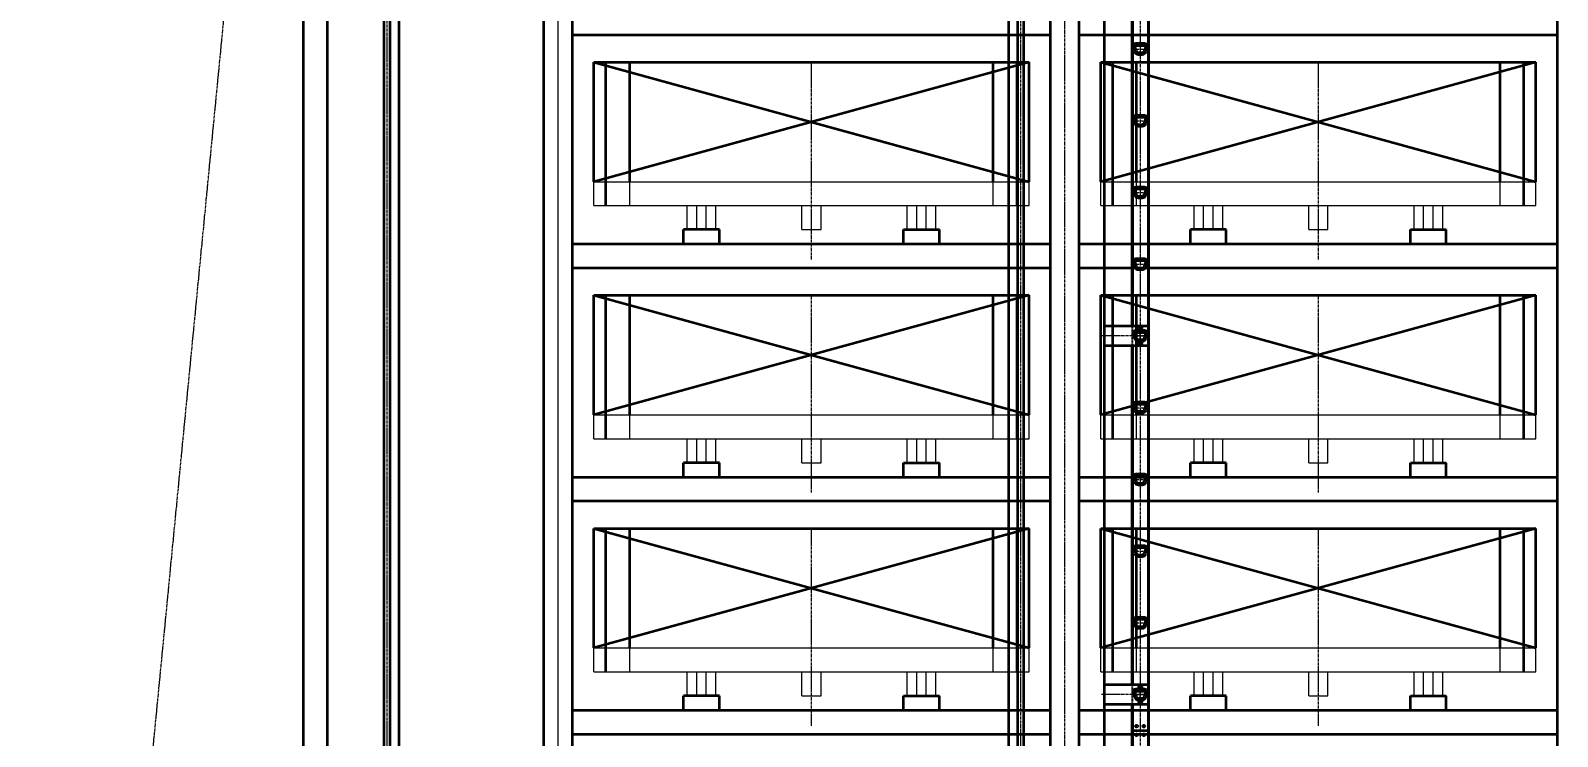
# Model space of a CAD drawing. Header units: millimetres. Extents: x -67280 to 67280, y -47520 to 47520.
# Drawn here: x -45544 to -39158, y 13115 to 16067 of the extents above; entities that cross this region are included whole.
import ezdxf

# ---------------------------------------------------------------- set-up
doc = ezdxf.new("R2010")
doc.units = ezdxf.units.MM
doc.linetypes.add('点画线', pattern=[18, 12, -2, 2, -2])
doc.linetypes.add('虚线', pattern=[2, 1, -1])
doc.layers.get('0').update_dxf_attribs({"lineweight": 35})
for name, color, linetype, lineweight in [('ACADCAXA细实线层', 3, 'Continuous', 18), ('EB0', 7, 'Continuous', 35), ('EB0_1', 7, 'Continuous', 35), ('中心线层', 1, '点画线', 18), ('尺寸线层', 4, 'Continuous', 18), ('粗实线层', 7, 'Continuous', 35), ('细实线层', 3, 'Continuous', 18), ('虚线层', 100, '虚线', 18)]:
    doc.layers.add(name, color=color, linetype=linetype, lineweight=lineweight)
doc.styles.add('标准', font='', dxfattribs={"width": 0.667})
doc.styles.get('标准').set_extended_font_data('宋体')
doc.dimstyles.new('标准', dxfattribs={"dimscale": 160, "dimtxt": 2, "dimasz": 1, "dimexe": 1, "dimexo": 0, "dimgap": 1, "dimtad": 1, "dimdec": 1, "dimdsep": 46, "dimtxsty": '标准', "dimblk": '_CAXARROW', "dimcen": 0, "dimdle": 2, "dimaunit": 1, "dimadec": 0, "dimazin": 2, "dimtfac": 0.707107, "dimtdec": 3, "dimtmove": 0, "dimatfit": 3, "dimfxl": 0, "dimfrac": 2, "dimtolj": 1, "dimarcsym": 0})

# ---------------------------------------------------------------- blocks, each defined once
blk = doc.blocks.new('*X1432')
at = {"layer": '尺寸线层', "linetype": 'Continuous', "lineweight": 18}
for points in [[(-46488, 18849.8), (-46508, 18689.8), (-46468, 18689.8)], [(-46488, 7599.8), (-46508, 7759.8), (-46468, 7759.8)]]:
    blk.add_hatch(color=0, dxfattribs=at).paths.add_polyline_path(points, flags=0)
at = {"layer": '尺寸线层', "color": 0}
for p, q in [((-45538, 18849.8), (-46648, 18849.8)), ((-44678.3, 7599.8), (-46648, 7599.8))]:
    blk.add_line(p, q, dxfattribs=at)
at = {"layer": '尺寸线层', "color": 0, "linetype": 'Continuous', "lineweight": 18}
blk.add_line((-46488, 7599.8), (-46488, 18849.8), dxfattribs=at)
at = {"layer": '尺寸线层', "color": 0, "insert": (-46808, 12929.7), "char_height": 320, "width": 1539.614, "attachment_point": 5, "rotation": 90, "line_spacing_factor": 1.15057, "style": '标准'}
blk.add_mtext('\\T1.1;11250', dxfattribs=at)
blk = doc.blocks.new('_CAXARROW')
blk.add_hatch(color=0).paths.add_polyline_path([(0, 0), (-1, 0.125), (-1, -0.125)], flags=0)
blk = doc.blocks.new('*X1613')
at = {"layer": 'EB0'}
blk.add_line((-250, 10463.2), (-250, -44.7), dxfattribs=at)
at = {"layer": 'EB0_1'}
for p, q in [((-350, 30), (-350, 10349)), ((-12.5, -31), (-12.5, 10349)), ((12.5, -31), (12.5, 10349)), ((50, 30), (50, 10349))]:
    blk.add_line(p, q, dxfattribs=at)
at = {"layer": '中心线层'}
blk.add_line((0, -98), (0, 10401.4), dxfattribs=at)
blk = doc.blocks.new('*X1629')
at = {"layer": 'EB0'}
for p, q in [((115, 4650), (185, 4650)), ((115, 4650), (115, 4541)), ((117, 4650), (117, 4541)), ((183, 4650), (183, 4541)), ((185, 4650), (185, -150))]:
    blk.add_line(p, q, dxfattribs=at)
for centre in [(135, 4632), (165, 4632)]:
    blk.add_circle(centre, 4.5, dxfattribs=at)
at = {"layer": '中心线层', "linetype": '点画线', "lineweight": 18}
for p, q in [((127.5, 4632), (142.5, 4632)), ((135, 4639.5), (135, 4624.5)), ((150, 4653), (150, -153)), ((172.5, 4632), (157.5, 4632)), ((165, 4639.5), (165, 4624.5))]:
    blk.add_line(p, q, dxfattribs=at)
blk = doc.blocks.new('*X1659')
at = {"layer": 'EB0'}
for p, q in [((-29.9, 6), (-24.4, -10.5)), ((-22.8, 8.4), (-17.3, -8.2)), ((18.1, 22.5), (-18.1, 22.5)), ((-18.1, 15), (18.1, 15)), ((17.3, -8.2), (22.8, 8.4)), ((24.4, -10.5), (29.9, 6)), ((-7.8, -15), (7.8, -15)), ((-7.8, -22.5), (7.8, -22.5))]:
    blk.add_line(p, q, dxfattribs=at)
for centre, radius, start, end in [((-18.1, 10), 12.5, 90.00004, 198.43495), ((-18.1, 10), 5, 90, 198.43495), ((18.1, 10), 12.5, 341.56508, 90.00003), ((18.1, 10), 5, 341.56505, 90), ((-7.8, -5), 17.5, 198.43495, 269.99996), ((-7.8, -5), 10, 198.43495, 270), ((7.8, -5), 10, 270, 341.56505), ((7.8, -5), 17.5, 270, 341.56511)]:
    blk.add_arc(centre, radius, start, end, dxfattribs=at)
at = {"layer": '中心线层', "linetype": '点画线', "lineweight": 18}
blk.add_line((-35.6, 0), (36.9, 0), dxfattribs=at)
blk = doc.blocks.new('*X1660')
at = {"layer": 'EB0'}
for p, q in [((-29.9, 6), (-24.4, -10.5)), ((-22.8, 8.4), (-17.3, -8.2)), ((18.1, 22.5), (-18.1, 22.5)), ((-18.1, 15), (18.1, 15)), ((17.3, -8.2), (22.8, 8.4)), ((24.4, -10.5), (29.9, 6)), ((-7.8, -15), (7.8, -15)), ((-7.8, -22.5), (7.8, -22.5))]:
    blk.add_line(p, q, dxfattribs=at)
for centre, radius, start, end in [((-18.1, 10), 12.5, 90.00004, 198.43495), ((-18.1, 10), 5, 90, 198.43495), ((18.1, 10), 12.5, 341.56508, 90.00003), ((18.1, 10), 5, 341.56505, 90), ((-7.8, -5), 17.5, 198.43495, 269.99996), ((-7.8, -5), 10, 198.43495, 270), ((7.8, -5), 10, 270, 341.56505), ((7.8, -5), 17.5, 270, 341.56511)]:
    blk.add_arc(centre, radius, start, end, dxfattribs=at)
at = {"layer": '中心线层', "linetype": '点画线', "lineweight": 18}
blk.add_line((-35.6, 0), (36.9, 0), dxfattribs=at)
blk = doc.blocks.new('*X1661')
at = {"layer": 'EB0'}
for p, q in [((-29.9, 6), (-24.4, -10.5)), ((-22.8, 8.4), (-17.3, -8.2)), ((18.1, 22.5), (-18.1, 22.5)), ((-18.1, 15), (18.1, 15)), ((17.3, -8.2), (22.8, 8.4)), ((24.4, -10.5), (29.9, 6)), ((-7.8, -15), (7.8, -15)), ((-7.8, -22.5), (7.8, -22.5))]:
    blk.add_line(p, q, dxfattribs=at)
for centre, radius, start, end in [((-18.1, 10), 12.5, 90.00004, 198.43495), ((-18.1, 10), 5, 90, 198.43495), ((18.1, 10), 12.5, 341.56508, 90.00003), ((18.1, 10), 5, 341.56505, 90), ((-7.8, -5), 17.5, 198.43495, 269.99996), ((-7.8, -5), 10, 198.43495, 270), ((7.8, -5), 10, 270, 341.56505), ((7.8, -5), 17.5, 270, 341.56511)]:
    blk.add_arc(centre, radius, start, end, dxfattribs=at)
at = {"layer": '中心线层', "linetype": '点画线', "lineweight": 18}
blk.add_line((-35.6, 0), (36.9, 0), dxfattribs=at)
blk = doc.blocks.new('*X1662')
at = {"layer": 'EB0'}
for p, q in [((-29.9, 6), (-24.4, -10.5)), ((-22.8, 8.4), (-17.3, -8.2)), ((18.1, 22.5), (-18.1, 22.5)), ((-18.1, 15), (18.1, 15)), ((17.3, -8.2), (22.8, 8.4)), ((24.4, -10.5), (29.9, 6)), ((-7.8, -15), (7.8, -15)), ((-7.8, -22.5), (7.8, -22.5))]:
    blk.add_line(p, q, dxfattribs=at)
for centre, radius, start, end in [((-18.1, 10), 12.5, 90.00004, 198.43495), ((-18.1, 10), 5, 90, 198.43495), ((18.1, 10), 12.5, 341.56508, 90.00003), ((18.1, 10), 5, 341.56505, 90), ((-7.8, -5), 17.5, 198.43495, 269.99996), ((-7.8, -5), 10, 198.43495, 270), ((7.8, -5), 10, 270, 341.56505), ((7.8, -5), 17.5, 270, 341.56511)]:
    blk.add_arc(centre, radius, start, end, dxfattribs=at)
at = {"layer": '中心线层', "linetype": '点画线', "lineweight": 18}
blk.add_line((-35.6, 0), (36.9, 0), dxfattribs=at)
blk = doc.blocks.new('*X1663')
at = {"layer": 'EB0'}
for p, q in [((-29.9, 6), (-24.4, -10.5)), ((-22.8, 8.4), (-17.3, -8.2)), ((18.1, 22.5), (-18.1, 22.5)), ((-18.1, 15), (18.1, 15)), ((17.3, -8.2), (22.8, 8.4)), ((24.4, -10.5), (29.9, 6)), ((-7.8, -15), (7.8, -15)), ((-7.8, -22.5), (7.8, -22.5))]:
    blk.add_line(p, q, dxfattribs=at)
for centre, radius, start, end in [((-18.1, 10), 12.5, 90.00004, 198.43495), ((-18.1, 10), 5, 90, 198.43495), ((18.1, 10), 12.5, 341.56508, 90.00003), ((18.1, 10), 5, 341.56505, 90), ((-7.8, -5), 17.5, 198.43495, 269.99996), ((-7.8, -5), 10, 198.43495, 270), ((7.8, -5), 10, 270, 341.56505), ((7.8, -5), 17.5, 270, 341.56511)]:
    blk.add_arc(centre, radius, start, end, dxfattribs=at)
at = {"layer": '中心线层', "linetype": '点画线', "lineweight": 18}
blk.add_line((-35.6, 0), (36.9, 0), dxfattribs=at)
blk = doc.blocks.new('*X1664')
at = {"layer": 'EB0'}
for p, q in [((-29.9, 6), (-24.4, -10.5)), ((-22.8, 8.4), (-17.3, -8.2)), ((18.1, 22.5), (-18.1, 22.5)), ((-18.1, 15), (18.1, 15)), ((17.3, -8.2), (22.8, 8.4)), ((24.4, -10.5), (29.9, 6)), ((-7.8, -15), (7.8, -15)), ((-7.8, -22.5), (7.8, -22.5))]:
    blk.add_line(p, q, dxfattribs=at)
for centre, radius, start, end in [((-18.1, 10), 12.5, 90.00004, 198.43495), ((-18.1, 10), 5, 90, 198.43495), ((18.1, 10), 12.5, 341.56508, 90.00003), ((18.1, 10), 5, 341.56505, 90), ((-7.8, -5), 17.5, 198.43495, 269.99996), ((-7.8, -5), 10, 198.43495, 270), ((7.8, -5), 10, 270, 341.56505), ((7.8, -5), 17.5, 270, 341.56511)]:
    blk.add_arc(centre, radius, start, end, dxfattribs=at)
at = {"layer": '中心线层', "linetype": '点画线', "lineweight": 18}
blk.add_line((-35.6, 0), (36.9, 0), dxfattribs=at)
blk = doc.blocks.new('*X1665')
at = {"layer": 'EB0'}
for p, q in [((-29.9, 6), (-24.4, -10.5)), ((-22.8, 8.4), (-17.3, -8.2)), ((18.1, 22.5), (-18.1, 22.5)), ((-18.1, 15), (18.1, 15)), ((17.3, -8.2), (22.8, 8.4)), ((24.4, -10.5), (29.9, 6)), ((-7.8, -15), (7.8, -15)), ((-7.8, -22.5), (7.8, -22.5))]:
    blk.add_line(p, q, dxfattribs=at)
for centre, radius, start, end in [((-18.1, 10), 12.5, 90.00004, 198.43495), ((-18.1, 10), 5, 90, 198.43495), ((18.1, 10), 12.5, 341.56508, 90.00003), ((18.1, 10), 5, 341.56505, 90), ((-7.8, -5), 17.5, 198.43495, 269.99996), ((-7.8, -5), 10, 198.43495, 270), ((7.8, -5), 10, 270, 341.56505), ((7.8, -5), 17.5, 270, 341.56511)]:
    blk.add_arc(centre, radius, start, end, dxfattribs=at)
at = {"layer": '中心线层', "linetype": '点画线', "lineweight": 18}
blk.add_line((-35.6, 0), (36.9, 0), dxfattribs=at)
blk = doc.blocks.new('*X1666')
at = {"layer": 'EB0'}
for p, q in [((-29.9, 6), (-24.4, -10.5)), ((-22.8, 8.4), (-17.3, -8.2)), ((18.1, 22.5), (-18.1, 22.5)), ((-18.1, 15), (18.1, 15)), ((17.3, -8.2), (22.8, 8.4)), ((24.4, -10.5), (29.9, 6)), ((-7.8, -15), (7.8, -15)), ((-7.8, -22.5), (7.8, -22.5))]:
    blk.add_line(p, q, dxfattribs=at)
for centre, radius, start, end in [((-18.1, 10), 12.5, 90.00004, 198.43495), ((-18.1, 10), 5, 90, 198.43495), ((18.1, 10), 12.5, 341.56508, 90.00003), ((18.1, 10), 5, 341.56505, 90), ((-7.8, -5), 17.5, 198.43495, 269.99996), ((-7.8, -5), 10, 198.43495, 270), ((7.8, -5), 10, 270, 341.56505), ((7.8, -5), 17.5, 270, 341.56511)]:
    blk.add_arc(centre, radius, start, end, dxfattribs=at)
at = {"layer": '中心线层', "linetype": '点画线', "lineweight": 18}
blk.add_line((-35.6, 0), (36.9, 0), dxfattribs=at)
blk = doc.blocks.new('*X1667')
at = {"layer": 'EB0'}
for p, q in [((-29.9, 6), (-24.4, -10.5)), ((-22.8, 8.4), (-17.3, -8.2)), ((18.1, 22.5), (-18.1, 22.5)), ((-18.1, 15), (18.1, 15)), ((17.3, -8.2), (22.8, 8.4)), ((24.4, -10.5), (29.9, 6)), ((-7.8, -15), (7.8, -15)), ((-7.8, -22.5), (7.8, -22.5))]:
    blk.add_line(p, q, dxfattribs=at)
for centre, radius, start, end in [((-18.1, 10), 12.5, 90.00004, 198.43495), ((-18.1, 10), 5, 90, 198.43495), ((18.1, 10), 12.5, 341.56508, 90.00003), ((18.1, 10), 5, 341.56505, 90), ((-7.8, -5), 17.5, 198.43495, 269.99996), ((-7.8, -5), 10, 198.43495, 270), ((7.8, -5), 10, 270, 341.56505), ((7.8, -5), 17.5, 270, 341.56511)]:
    blk.add_arc(centre, radius, start, end, dxfattribs=at)
at = {"layer": '中心线层', "linetype": '点画线', "lineweight": 18}
blk.add_line((-35.6, 0), (36.9, 0), dxfattribs=at)
blk = doc.blocks.new('*X1668')
at = {"layer": 'EB0'}
for p, q in [((-29.9, 6), (-24.4, -10.5)), ((-22.8, 8.4), (-17.3, -8.2)), ((18.1, 22.5), (-18.1, 22.5)), ((-18.1, 15), (18.1, 15)), ((17.3, -8.2), (22.8, 8.4)), ((24.4, -10.5), (29.9, 6)), ((-7.8, -15), (7.8, -15)), ((-7.8, -22.5), (7.8, -22.5))]:
    blk.add_line(p, q, dxfattribs=at)
for centre, radius, start, end in [((-18.1, 10), 12.5, 90.00004, 198.43495), ((-18.1, 10), 5, 90, 198.43495), ((18.1, 10), 12.5, 341.56508, 90.00003), ((18.1, 10), 5, 341.56505, 90), ((-7.8, -5), 17.5, 198.43495, 269.99996), ((-7.8, -5), 10, 198.43495, 270), ((7.8, -5), 10, 270, 341.56505), ((7.8, -5), 17.5, 270, 341.56511)]:
    blk.add_arc(centre, radius, start, end, dxfattribs=at)
at = {"layer": '中心线层', "linetype": '点画线', "lineweight": 18}
blk.add_line((-35.6, 0), (36.9, 0), dxfattribs=at)
blk = doc.blocks.new('*X1675')
at = {"layer": 'EB0_1'}
for p, q in [((-150, -41), (-150, 41)), ((35, 41), (-150, 41)), ((-29.9, 6), (-24.4, -10.5)), ((18.1, 22.5), (-18.1, 22.5)), ((24.4, -10.5), (29.9, 6)), ((35, -41), (35, 41)), ((35, -41), (-150, -41)), ((-7.8, -22.5), (7.8, -22.5))]:
    blk.add_line(p, q, dxfattribs=at)
for centre in [(0, 32.5), (0, -32.5)]:
    blk.add_circle(centre, 4.5, dxfattribs=at)
for centre, radius, start, end in [((-18.1, 10), 12.5, 90.00004, 198.43495), ((18.1, 10), 12.5, 341.56508, 90.00003), ((-7.8, -5), 17.5, 198.43495, 269.99996), ((7.8, -5), 17.5, 270, 341.56511)]:
    blk.add_arc(centre, radius, start, end, dxfattribs=at)
at = {"layer": '中心线层', "linetype": '点画线', "lineweight": 18}
for p, q in [((22, 0), (-162.2, 0)), ((-35.6, 0), (36.9, 0)), ((-7.5, 32.5), (7.5, 32.5)), ((0, 25), (0, 40)), ((-7.5, -32.5), (7.5, -32.5)), ((0, -40), (0, -25))]:
    blk.add_line(p, q, dxfattribs=at)
at = {"layer": '中心线层'}
blk.add_line((0, -41), (0, 41), dxfattribs=at)
at = {"layer": '虚线层'}
blk.add_line((-147, -41), (-147, 41), dxfattribs=at)
blk = doc.blocks.new('*X1676')
at = {"layer": '中心线层', "linetype": '点画线', "lineweight": 18}
for p, q in [((-9.1, 0), (9.1, 0)), ((0, 9.1), (0, -9.1))]:
    blk.add_line(p, q, dxfattribs=at)
at = {"layer": '粗实线层'}
for p, q in [((-7.5, 0), (-3.8, 6.5)), ((-7.5, 0), (-3.8, -6.5)), ((3.8, 6.5), (-3.8, 6.5)), ((7.5, 0), (3.8, 6.5)), ((7.5, 0), (3.8, -6.5)), ((3.8, -6.5), (-3.8, -6.5))]:
    blk.add_line(p, q, dxfattribs=at)
for radius in [6.5, 3.4]:
    blk.add_circle((0, 0), radius, dxfattribs=at)
at = {"layer": '细实线层'}
blk.add_arc((0, 0), 4, 170, 100, dxfattribs=at)
blk = doc.blocks.new('*X1677')
at = {"layer": '中心线层', "linetype": '点画线', "lineweight": 18}
for p, q in [((-9.1, 0), (9.1, 0)), ((0, 9.1), (0, -9.1))]:
    blk.add_line(p, q, dxfattribs=at)
at = {"layer": '粗实线层'}
for p, q in [((-7.5, 0), (-3.8, 6.5)), ((-7.5, 0), (-3.8, -6.5)), ((3.8, 6.5), (-3.8, 6.5)), ((7.5, 0), (3.8, 6.5)), ((7.5, 0), (3.8, -6.5)), ((3.8, -6.5), (-3.8, -6.5))]:
    blk.add_line(p, q, dxfattribs=at)
for radius in [6.5, 3.4]:
    blk.add_circle((0, 0), radius, dxfattribs=at)
at = {"layer": '细实线层'}
blk.add_arc((0, 0), 4, 170, 100, dxfattribs=at)
blk = doc.blocks.new('*X1678')
at = {"layer": 'EB0_1'}
for p, q in [((-150, -41), (-150, 41)), ((35, 41), (-150, 41)), ((-29.9, 6), (-24.4, -10.5)), ((18.1, 22.5), (-18.1, 22.5)), ((24.4, -10.5), (29.9, 6)), ((35, -41), (35, 41)), ((35, -41), (-150, -41)), ((-7.8, -22.5), (7.8, -22.5))]:
    blk.add_line(p, q, dxfattribs=at)
for centre in [(0, 32.5), (0, -32.5)]:
    blk.add_circle(centre, 4.5, dxfattribs=at)
for centre, radius, start, end in [((-18.1, 10), 12.5, 90.00004, 198.43495), ((18.1, 10), 12.5, 341.56508, 90.00003), ((-7.8, -5), 17.5, 198.43495, 269.99996), ((7.8, -5), 17.5, 270, 341.56511)]:
    blk.add_arc(centre, radius, start, end, dxfattribs=at)
at = {"layer": '中心线层', "linetype": '点画线', "lineweight": 18}
for p, q in [((22, 0), (-162.2, 0)), ((-35.6, 0), (36.9, 0)), ((-7.5, 32.5), (7.5, 32.5)), ((0, 25), (0, 40)), ((-7.5, -32.5), (7.5, -32.5)), ((0, -40), (0, -25))]:
    blk.add_line(p, q, dxfattribs=at)
at = {"layer": '中心线层'}
blk.add_line((0, -41), (0, 41), dxfattribs=at)
at = {"layer": '虚线层'}
blk.add_line((-147, -41), (-147, 41), dxfattribs=at)
blk = doc.blocks.new('*X1679')
at = {"layer": '中心线层', "linetype": '点画线', "lineweight": 18}
for p, q in [((-9.1, 0), (9.1, 0)), ((0, 9.1), (0, -9.1))]:
    blk.add_line(p, q, dxfattribs=at)
at = {"layer": '粗实线层'}
for p, q in [((-7.5, 0), (-3.8, 6.5)), ((-7.5, 0), (-3.8, -6.5)), ((3.8, 6.5), (-3.8, 6.5)), ((7.5, 0), (3.8, 6.5)), ((7.5, 0), (3.8, -6.5)), ((3.8, -6.5), (-3.8, -6.5))]:
    blk.add_line(p, q, dxfattribs=at)
for radius in [6.5, 3.4]:
    blk.add_circle((0, 0), radius, dxfattribs=at)
at = {"layer": '细实线层'}
blk.add_arc((0, 0), 4, 170, 100, dxfattribs=at)
blk = doc.blocks.new('*X1680')
at = {"layer": '中心线层', "linetype": '点画线', "lineweight": 18}
for p, q in [((-9.1, 0), (9.1, 0)), ((0, 9.1), (0, -9.1))]:
    blk.add_line(p, q, dxfattribs=at)
at = {"layer": '粗实线层'}
for p, q in [((-7.5, 0), (-3.8, 6.5)), ((-7.5, 0), (-3.8, -6.5)), ((3.8, 6.5), (-3.8, 6.5)), ((7.5, 0), (3.8, 6.5)), ((7.5, 0), (3.8, -6.5)), ((3.8, -6.5), (-3.8, -6.5))]:
    blk.add_line(p, q, dxfattribs=at)
for radius in [6.5, 3.4]:
    blk.add_circle((0, 0), radius, dxfattribs=at)
at = {"layer": '细实线层'}
blk.add_arc((0, 0), 4, 170, 100, dxfattribs=at)
blk = doc.blocks.new('*X1658')
at = {"layer": 'EB0'}
for p in [(185, 4650), (115, -150)]:
    blk.add_line(p, (185, -150), dxfattribs=at)
for centre in [(150, 1532.5), (150, 1467.5), (150, 32.5), (150, -32.5), (135, -132), (165, -132)]:
    blk.add_circle(centre, 4.5, dxfattribs=at)
at = {"layer": '中心线层', "linetype": '点画线', "lineweight": 18}
for p, q in [((150, 4653), (150, -153)), ((150, 1525), (150, 1540)), ((142.5, 1532.5), (157.5, 1532.5)), ((150, 1460), (150, 1475)), ((142.5, 1467.5), (157.5, 1467.5)), ((142.5, 32.5), (157.5, 32.5)), ((150, 25), (150, 40)), ((142.5, -32.5), (157.5, -32.5)), ((150, -40), (150, -25)), ((135, -139.5), (135, -124.5)), ((165, -139.5), (165, -124.5)), ((142.5, -132), (127.5, -132)), ((157.5, -132), (172.5, -132))]:
    blk.add_line(p, q, dxfattribs=at)
at = {"layer": 'EB0'}
for name, p in [('*X1668', (150, 2700)), ('*X1667', (150, 2400)), ('*X1666', (150, 2100)), ('*X1665', (150, 1800)), ('*X1664', (150, 1500)), ('*X1663', (150, 1200)), ('*X1662', (150, 900)), ('*X1661', (150, 600)), ('*X1660', (150, 300)), ('*X1659', (150, 0))]:
    blk.add_blockref(name, p, dxfattribs=at)
at = {"layer": '粗实线层'}
for name, p in [('*X1678', (150, 1500)), ('*X1675', (150, 0))]:
    blk.add_blockref(name, p, dxfattribs=at)
for points in [[(157.5, 1532.5), (156.8, 1533.7), (156.8, 1533.7), (155.6, 1535.7), (155.6, 1535.7), (153.8, 1539), (153.8, 1539), (150, 1539), (150, 1539), (146.2, 1539), (146.2, 1539), (144.4, 1535.7), (144.4, 1535.7), (143.2, 1533.7), (143.2, 1533.7), (142.5, 1532.5), (142.5, 1532.5), (144.4, 1529.2), (144.4, 1529.2), (146.2, 1526), (146.2, 1526), (150, 1526), (150, 1526), (153.8, 1526), (153.8, 1526), (155.6, 1529.2), (155.6, 1529.2)], [(157.5, 1467.5), (156.8, 1468.7), (156.8, 1468.7), (155.6, 1470.7), (155.6, 1470.7), (153.8, 1474), (153.8, 1474), (150, 1474), (150, 1474), (146.2, 1474), (146.2, 1474), (144.4, 1470.7), (144.4, 1470.7), (143.2, 1468.7), (143.2, 1468.7), (142.5, 1467.5), (142.5, 1467.5), (144.4, 1464.2), (144.4, 1464.2), (146.2, 1461), (146.2, 1461), (150, 1461), (150, 1461), (153.8, 1461), (153.8, 1461), (155.6, 1464.2), (155.6, 1464.2)], [(157.5, 32.5), (156.8, 33.7), (156.8, 33.7), (155.6, 35.7), (155.6, 35.7), (153.8, 39), (153.8, 39), (150, 39), (150, 39), (146.2, 39), (146.2, 39), (144.4, 35.7), (144.4, 35.7), (143.2, 33.7), (143.2, 33.7), (142.5, 32.5), (142.5, 32.5), (144.4, 29.2), (144.4, 29.2), (146.2, 26), (146.2, 26), (150, 26), (150, 26), (153.8, 26), (153.8, 26), (155.6, 29.2), (155.6, 29.2)], [(157.5, -32.5), (156.8, -31.3), (156.8, -31.3), (155.6, -29.3), (155.6, -29.3), (153.8, -26), (153.8, -26), (150, -26), (150, -26), (146.2, -26), (146.2, -26), (144.4, -29.3), (144.4, -29.3), (143.2, -31.3), (143.2, -31.3), (142.5, -32.5), (142.5, -32.5), (144.4, -35.8), (144.4, -35.8), (146.2, -39), (146.2, -39), (150, -39), (150, -39), (153.8, -39), (153.8, -39), (155.6, -35.8), (155.6, -35.8)]]:
    blk.add_wipeout(points).dxf.layer = '粗实线层'
at = {"layer": 'EB0'}
for p, q in [((115, 2959), (115, 1541)), ((117, 2959), (117, 1541)), ((183, 2959), (183, 1541)), ((115, 1459), (115, 41)), ((117, 1459), (117, 41)), ((183, 1459), (183, 41)), ((115, -41), (115, -150)), ((117, -41), (117, -150)), ((183, -41), (183, -150))]:
    blk.add_line(p, q, dxfattribs=at)
at = {"layer": '虚线层', "linetype": '虚线', "lineweight": 18}
for p, q in [((115, 1541), (115, 1459)), ((117, 1541), (117, 1459)), ((183, 1541), (183, 1459)), ((115, 41), (115, -41)), ((117, 41), (117, -41)), ((183, 41), (183, -41))]:
    blk.add_line(p, q, dxfattribs=at)
at = {"layer": '粗实线层'}
for name, p in [('*X1679', (150, 1532.5)), ('*X1680', (150, 1467.5)), ('*X1676', (150, 32.5)), ('*X1677', (150, -32.5))]:
    blk.add_blockref(name, p, dxfattribs=at)
blk = doc.blocks.new('*X1628')
at = {"layer": 'EB0_1'}
for p, q in [((0, -10414), (0, -95)), ((37.5, -10523), (37.5, -95)), ((62.5, -10523), (62.5, -95)), ((400, -10414), (400, -95))]:
    blk.add_line(p, q, dxfattribs=at)
at = {"layer": '中心线层'}
blk.add_line((50, -10610), (50, -42.6), dxfattribs=at)
at = {"layer": '粗实线层'}
blk.add_blockref('*X1629', (400, -9979), dxfattribs=at)
blk.add_blockref('*X1658', (400, -5179), dxfattribs=at)
blk = doc.blocks.new('*X1600')
at = {"layer": '中心线层', "linetype": '点画线', "lineweight": 18}
blk.add_line((-184.3, 4071.2), (465.4, 10771.4), dxfattribs=at)
at = {"layer": 'EB0'}
blk.add_blockref('*X1628', (3495, 10514), dxfattribs=at)
blk.add_blockref('*X1613', (895, 70), dxfattribs=at)

msp = doc.modelspace()

# ---------------------------------------------------------------- linework, layer by layer
at = {"layer": 'ACADCAXA细实线层', "color": 2, "linetype": 'Continuous', "lineweight": 18}
for p, q in [((-43187.969, 15434.786), (-41367.969, 15434.786)), ((-41067.969, 15434.786), (-39247.969, 15434.786)), ((-43187.969, 15334.786), (-41367.969, 15334.786)), ((-42797.969, 15234.786), (-42797.969, 15334.786)), ((-42717.969, 15234.786), (-42717.969, 15334.786)), ((-42317.969, 15234.786), (-42317.969, 15334.786)), ((-42237.969, 15234.786), (-42237.969, 15334.786)), ((-41837.969, 15234.786), (-41837.969, 15334.786)), ((-41757.969, 15234.786), (-41757.969, 15334.786)), ((-41067.969, 15334.786), (-39247.969, 15334.786)), ((-40677.969, 15234.786), (-40677.969, 15334.786)), ((-40597.969, 15234.786), (-40597.969, 15334.786)), ((-40197.969, 15234.786), (-40197.969, 15334.786)), ((-40117.969, 15234.786), (-40117.969, 15334.786)), ((-39717.969, 15234.786), (-39717.969, 15334.786)), ((-39637.969, 15234.786), (-39637.969, 15334.786)), ((-42797.969, 15234.786), (-42717.969, 15234.786)), ((-42317.969, 15234.786), (-42237.969, 15234.786)), ((-41837.969, 15234.786), (-41757.969, 15234.786)), ((-40677.969, 15234.786), (-40597.969, 15234.786)), ((-40197.969, 15234.786), (-40117.969, 15234.786)), ((-39717.969, 15234.786), (-39637.969, 15234.786)), ((-43187.969, 14459.786), (-41367.969, 14459.786)), ((-41067.969, 14459.786), (-39247.969, 14459.786)), ((-43187.969, 14359.786), (-41367.969, 14359.786)), ((-42797.969, 14259.786), (-42797.969, 14359.786)), ((-42717.969, 14259.786), (-42717.969, 14359.786)), ((-42317.969, 14259.786), (-42317.969, 14359.786)), ((-42237.969, 14259.786), (-42237.969, 14359.786)), ((-41837.969, 14259.786), (-41837.969, 14359.786)), ((-41757.969, 14259.786), (-41757.969, 14359.786)), ((-41067.969, 14359.786), (-39247.969, 14359.786)), ((-40677.969, 14259.786), (-40677.969, 14359.786)), ((-40597.969, 14259.786), (-40597.969, 14359.786)), ((-40197.969, 14259.786), (-40197.969, 14359.786)), ((-40117.969, 14259.786), (-40117.969, 14359.786)), ((-39717.969, 14259.786), (-39717.969, 14359.786)), ((-39637.969, 14259.786), (-39637.969, 14359.786)), ((-42797.969, 14259.786), (-42717.969, 14259.786)), ((-42317.969, 14259.786), (-42237.969, 14259.786)), ((-41837.969, 14259.786), (-41757.969, 14259.786)), ((-40677.969, 14259.786), (-40597.969, 14259.786)), ((-40197.969, 14259.786), (-40117.969, 14259.786)), ((-39717.969, 14259.786), (-39637.969, 14259.786)), ((-43187.969, 13484.786), (-41367.969, 13484.786)), ((-41067.969, 13484.786), (-39247.969, 13484.786)), ((-43187.969, 13384.786), (-41367.969, 13384.786)), ((-42797.969, 13284.786), (-42797.969, 13384.786)), ((-42717.969, 13284.786), (-42717.969, 13384.786)), ((-42317.969, 13284.786), (-42317.969, 13384.786)), ((-42237.969, 13284.786), (-42237.969, 13384.786)), ((-41837.969, 13284.786), (-41837.969, 13384.786)), ((-41757.969, 13284.786), (-41757.969, 13384.786)), ((-41067.969, 13384.786), (-39247.969, 13384.786)), ((-40677.969, 13284.786), (-40677.969, 13384.786)), ((-40597.969, 13284.786), (-40597.969, 13384.786)), ((-40197.969, 13284.786), (-40197.969, 13384.786)), ((-40117.969, 13284.786), (-40117.969, 13384.786)), ((-39717.969, 13284.786), (-39717.969, 13384.786)), ((-39637.969, 13284.786), (-39637.969, 13384.786)), ((-42797.969, 13284.786), (-42717.969, 13284.786)), ((-42317.969, 13284.786), (-42237.969, 13284.786)), ((-41837.969, 13284.786), (-41757.969, 13284.786)), ((-40677.969, 13284.786), (-40597.969, 13284.786)), ((-40197.969, 13284.786), (-40117.969, 13284.786)), ((-39717.969, 13284.786), (-39637.969, 13284.786))]:
    msp.add_line(p, q, dxfattribs=at)
at = {"layer": 'EB0'}
for p, q in [((-43397.969, 7599.786), (-43397.969, 18849.786)), ((-43277.969, 7599.786), (-43277.969, 18849.786)), ((-41277.969, 7599.786), (-41277.969, 18849.786)), ((-41157.969, 7599.786), (-41157.969, 18849.786)), ((-39157.969, 7599.786), (-39157.969, 18849.786)), ((-43277.969, 16049.786), (-41277.969, 16049.786)), ((-43277.969, 16049.786), (-43157.969, 16049.786)), ((-43037.969, 16049.786), (-41277.969, 16049.786)), ((-41157.969, 16049.786), (-39157.969, 16049.786)), ((-40917.969, 16049.786), (-39157.969, 16049.786)), ((-42812.969, 15174.786), (-42812.969, 15234.786)), ((-42662.969, 15234.786), (-42812.969, 15234.786)), ((-42662.969, 15174.786), (-42662.969, 15234.786)), ((-41892.969, 15234.786), (-41742.969, 15234.786)), ((-41892.969, 15174.786), (-41892.969, 15234.786)), ((-41742.969, 15174.786), (-41742.969, 15234.786)), ((-40692.969, 15174.786), (-40692.969, 15234.786)), ((-40542.969, 15234.786), (-40692.969, 15234.786)), ((-40542.969, 15174.786), (-40542.969, 15234.786)), ((-39772.969, 15234.786), (-39622.969, 15234.786)), ((-39772.969, 15174.786), (-39772.969, 15234.786)), ((-39622.969, 15174.786), (-39622.969, 15234.786)), ((-43277.969, 15174.786), (-41277.969, 15174.786)), ((-43037.969, 15174.786), (-41277.969, 15174.786)), ((-41157.969, 15174.786), (-39157.969, 15174.786)), ((-40917.969, 15174.786), (-39157.969, 15174.786)), ((-43277.969, 15074.786), (-41277.969, 15074.786)), ((-43277.969, 15074.786), (-43157.969, 15074.786)), ((-43037.969, 15074.786), (-41277.969, 15074.786)), ((-41157.969, 15074.786), (-39157.969, 15074.786)), ((-40917.969, 15074.786), (-39157.969, 15074.786)), ((-42812.969, 14199.786), (-42812.969, 14259.786)), ((-42662.969, 14259.786), (-42812.969, 14259.786)), ((-42662.969, 14199.786), (-42662.969, 14259.786)), ((-41892.969, 14259.786), (-41742.969, 14259.786)), ((-41892.969, 14199.786), (-41892.969, 14259.786)), ((-41742.969, 14199.786), (-41742.969, 14259.786)), ((-40692.969, 14199.786), (-40692.969, 14259.786)), ((-40542.969, 14259.786), (-40692.969, 14259.786)), ((-40542.969, 14199.786), (-40542.969, 14259.786)), ((-39772.969, 14259.786), (-39622.969, 14259.786)), ((-39772.969, 14199.786), (-39772.969, 14259.786)), ((-39622.969, 14199.786), (-39622.969, 14259.786)), ((-43277.969, 14199.786), (-41277.969, 14199.786)), ((-43037.969, 14199.786), (-41277.969, 14199.786)), ((-41157.969, 14199.786), (-39157.969, 14199.786)), ((-40917.969, 14199.786), (-39157.969, 14199.786)), ((-43277.969, 14099.786), (-41277.969, 14099.786)), ((-43277.969, 14099.786), (-43157.969, 14099.786)), ((-43037.969, 14099.786), (-41277.969, 14099.786)), ((-41157.969, 14099.786), (-39157.969, 14099.786)), ((-40917.969, 14099.786), (-39157.969, 14099.786)), ((-42812.969, 13224.786), (-42812.969, 13284.786)), ((-42662.969, 13284.786), (-42812.969, 13284.786)), ((-42662.969, 13224.786), (-42662.969, 13284.786)), ((-41892.969, 13284.786), (-41742.969, 13284.786)), ((-41892.969, 13224.786), (-41892.969, 13284.786)), ((-41742.969, 13224.786), (-41742.969, 13284.786)), ((-40692.969, 13224.786), (-40692.969, 13284.786)), ((-40542.969, 13284.786), (-40692.969, 13284.786)), ((-40542.969, 13224.786), (-40542.969, 13284.786)), ((-39772.969, 13284.786), (-39622.969, 13284.786)), ((-39772.969, 13224.786), (-39772.969, 13284.786)), ((-39622.969, 13224.786), (-39622.969, 13284.786)), ((-43277.969, 13224.786), (-41277.969, 13224.786)), ((-43037.969, 13224.786), (-41277.969, 13224.786)), ((-41157.969, 13224.786), (-39157.969, 13224.786)), ((-40917.969, 13224.786), (-39157.969, 13224.786)), ((-43277.969, 13124.786), (-41277.969, 13124.786)), ((-43277.969, 13124.786), (-43157.969, 13124.786)), ((-43037.969, 13124.786), (-41277.969, 13124.786)), ((-41157.969, 13124.786), (-39157.969, 13124.786)), ((-40917.969, 13124.786), (-39157.969, 13124.786))]:
    msp.add_line(p, q, dxfattribs=at)
at = {"layer": 'EB0', "color": 2}
for p, q in [((-43187.969, 15934.786), (-41367.969, 15934.786)), ((-41367.969, 15934.786), (-43187.969, 15434.786)), ((-43187.969, 15934.786), (-41367.969, 15434.786)), ((-43187.969, 15434.786), (-43187.969, 15934.786)), ((-41367.969, 15434.786), (-41367.969, 15934.786)), ((-41067.969, 15934.786), (-39247.969, 15934.786)), ((-39247.969, 15934.786), (-41067.969, 15434.786)), ((-41067.969, 15934.786), (-39247.969, 15434.786)), ((-41067.969, 15434.786), (-41067.969, 15934.786)), ((-39247.969, 15434.786), (-39247.969, 15934.786)), ((-43187.969, 14959.786), (-41367.969, 14959.786)), ((-41367.969, 14959.786), (-43187.969, 14459.786)), ((-43187.969, 14959.786), (-41367.969, 14459.786)), ((-43187.969, 14459.786), (-43187.969, 14959.786)), ((-41367.969, 14459.786), (-41367.969, 14959.786)), ((-41067.969, 14959.786), (-39247.969, 14959.786)), ((-39247.969, 14959.786), (-41067.969, 14459.786)), ((-41067.969, 14959.786), (-39247.969, 14459.786)), ((-41067.969, 14459.786), (-41067.969, 14959.786)), ((-39247.969, 14459.786), (-39247.969, 14959.786)), ((-43187.969, 13984.786), (-41367.969, 13984.786)), ((-41367.969, 13984.786), (-43187.969, 13484.786)), ((-43187.969, 13984.786), (-41367.969, 13484.786)), ((-43187.969, 13484.786), (-43187.969, 13984.786)), ((-41367.969, 13484.786), (-41367.969, 13984.786)), ((-41067.969, 13984.786), (-39247.969, 13984.786)), ((-39247.969, 13984.786), (-41067.969, 13484.786)), ((-41067.969, 13984.786), (-39247.969, 13484.786)), ((-41067.969, 13484.786), (-41067.969, 13984.786)), ((-39247.969, 13484.786), (-39247.969, 13984.786))]:
    msp.add_line(p, q, dxfattribs=at)
at = {"layer": 'EB0', "color": 4}
for p, q in [((-43137.969, 15434.786), (-43137.969, 15934.786)), ((-41417.969, 15434.786), (-41417.969, 15934.786)), ((-41017.969, 15434.786), (-41017.969, 15934.786)), ((-39297.969, 15434.786), (-39297.969, 15934.786)), ((-43137.969, 15334.786), (-43137.969, 15434.786)), ((-41417.969, 15334.786), (-41417.969, 15434.786)), ((-41017.969, 15334.786), (-41017.969, 15434.786)), ((-39297.969, 15334.786), (-39297.969, 15434.786)), ((-43137.969, 14459.786), (-43137.969, 14959.786)), ((-41417.969, 14459.786), (-41417.969, 14959.786)), ((-41017.969, 14459.786), (-41017.969, 14959.786)), ((-39297.969, 14459.786), (-39297.969, 14959.786)), ((-43137.969, 14359.786), (-43137.969, 14459.786)), ((-41417.969, 14359.786), (-41417.969, 14459.786)), ((-41017.969, 14359.786), (-41017.969, 14459.786)), ((-39297.969, 14359.786), (-39297.969, 14459.786)), ((-43137.969, 13484.786), (-43137.969, 13984.786)), ((-41417.969, 13484.786), (-41417.969, 13984.786)), ((-41017.969, 13484.786), (-41017.969, 13984.786)), ((-39297.969, 13484.786), (-39297.969, 13984.786)), ((-43137.969, 13384.786), (-43137.969, 13484.786)), ((-41417.969, 13384.786), (-41417.969, 13484.786)), ((-41017.969, 13384.786), (-41017.969, 13484.786)), ((-39297.969, 13384.786), (-39297.969, 13484.786))]:
    msp.add_line(p, q, dxfattribs=at)
at = {"layer": 'EB0', "color": 5}
for p, q in [((-43037.969, 15434.786), (-43037.969, 15934.786)), ((-41517.969, 15434.786), (-41517.969, 15934.786)), ((-40917.969, 15434.786), (-40917.969, 15934.786)), ((-39397.969, 15434.786), (-39397.969, 15934.786)), ((-43037.969, 14459.786), (-43037.969, 14959.786)), ((-41517.969, 14459.786), (-41517.969, 14959.786)), ((-40917.969, 14459.786), (-40917.969, 14959.786)), ((-39397.969, 14459.786), (-39397.969, 14959.786)), ((-43037.969, 13484.786), (-43037.969, 13984.786)), ((-41517.969, 13484.786), (-41517.969, 13984.786)), ((-40917.969, 13484.786), (-40917.969, 13984.786)), ((-39397.969, 13484.786), (-39397.969, 13984.786))]:
    msp.add_line(p, q, dxfattribs=at)
at = {"layer": '中心线层'}
for p, q in [((-43337.969, 7596.786), (-43337.969, 18852.786)), ((-41217.969, 7596.786), (-41217.969, 18852.786)), ((-42277.969, 15109.422), (-42277.969, 15937.786)), ((-40157.969, 15109.422), (-40157.969, 15937.786)), ((-42277.969, 14134.422), (-42277.969, 14962.786)), ((-40157.969, 14134.422), (-40157.969, 14962.786)), ((-42277.969, 13159.422), (-42277.969, 13987.786)), ((-40157.969, 13159.422), (-40157.969, 13987.786))]:
    msp.add_line(p, q, dxfattribs=at)
at = {"layer": '尺寸线层'}
for p, q in [((-41277.969, 7599.786), (-41277.969, 18849.786)), ((-41157.969, 7599.786), (-41157.969, 18849.786)), ((-39157.969, 7599.786), (-39157.969, 18849.786)), ((-43337.969, 7320.386), (-43337.969, 18829.186)), ((-42757.969, 15234.786), (-42757.969, 15334.786)), ((-42677.969, 15234.786), (-42677.969, 15334.786)), ((-41877.969, 15234.786), (-41877.969, 15334.786)), ((-41797.969, 15234.786), (-41797.969, 15334.786)), ((-40637.969, 15234.786), (-40637.969, 15334.786)), ((-40557.969, 15234.786), (-40557.969, 15334.786)), ((-39757.969, 15234.786), (-39757.969, 15334.786)), ((-39677.969, 15234.786), (-39677.969, 15334.786)), ((-42757.969, 14259.786), (-42757.969, 14359.786)), ((-42677.969, 14259.786), (-42677.969, 14359.786)), ((-41877.969, 14259.786), (-41877.969, 14359.786)), ((-41797.969, 14259.786), (-41797.969, 14359.786)), ((-40637.969, 14259.786), (-40637.969, 14359.786)), ((-40557.969, 14259.786), (-40557.969, 14359.786)), ((-39757.969, 14259.786), (-39757.969, 14359.786)), ((-39677.969, 14259.786), (-39677.969, 14359.786)), ((-42757.969, 13284.786), (-42757.969, 13384.786)), ((-42677.969, 13284.786), (-42677.969, 13384.786)), ((-41877.969, 13284.786), (-41877.969, 13384.786)), ((-41797.969, 13284.786), (-41797.969, 13384.786)), ((-40637.969, 13284.786), (-40637.969, 13384.786)), ((-40557.969, 13284.786), (-40557.969, 13384.786)), ((-39757.969, 13284.786), (-39757.969, 13384.786)), ((-39677.969, 13284.786), (-39677.969, 13384.786))]:
    msp.add_line(p, q, dxfattribs=at)
at = {"layer": '细实线层'}
for p, q in [((-43187.969, 15334.786), (-43187.969, 15434.786)), ((-41367.969, 15334.786), (-41367.969, 15434.786)), ((-41067.969, 15334.786), (-41067.969, 15434.786)), ((-39247.969, 15334.786), (-39247.969, 15434.786)), ((-43187.969, 14359.786), (-43187.969, 14459.786)), ((-41367.969, 14359.786), (-41367.969, 14459.786)), ((-41067.969, 14359.786), (-41067.969, 14459.786)), ((-39247.969, 14359.786), (-39247.969, 14459.786)), ((-43187.969, 13384.786), (-43187.969, 13484.786)), ((-41367.969, 13384.786), (-41367.969, 13484.786)), ((-41067.969, 13384.786), (-41067.969, 13484.786)), ((-39247.969, 13384.786), (-39247.969, 13484.786))]:
    msp.add_line(p, q, dxfattribs=at)
at = {"layer": '细实线层', "color": 5}
for p, q in [((-43037.969, 15334.786), (-43037.969, 15434.786)), ((-41517.969, 15334.786), (-41517.969, 15434.786)), ((-40917.969, 15334.786), (-40917.969, 15434.786)), ((-39397.969, 15334.786), (-39397.969, 15434.786)), ((-43037.969, 14359.786), (-43037.969, 14459.786)), ((-41517.969, 14359.786), (-41517.969, 14459.786)), ((-40917.969, 14359.786), (-40917.969, 14459.786)), ((-39397.969, 14359.786), (-39397.969, 14459.786)), ((-43037.969, 13384.786), (-43037.969, 13484.786)), ((-41517.969, 13384.786), (-41517.969, 13484.786)), ((-40917.969, 13384.786), (-40917.969, 13484.786)), ((-39397.969, 13384.786), (-39397.969, 13484.786))]:
    msp.add_line(p, q, dxfattribs=at)

# ---------------------------------------------------------------- dimensions: what is measured, and where the dimension line sits
at = {"layer": '尺寸线层'}
dim = msp.add_linear_dim(base=(-46487.969, 18849.786), p1=(-44678.343, 7599.786), p2=(-45537.969, 18849.786), angle=90, dimstyle='标准', override={"dimsah": 1, "dimtfill": 1, "dimtzin": 8}, dxfattribs=at)
dim.commit()
dim.dimension.update_dxf_attribs({"geometry": '*X1432', "text_midpoint": (-46487.969, 12929.703), "dimtype": 160})

# ---------------------------------------------------------------- next in the draw order: block references
msp.add_blockref('*X1600', (-44947.961, 7954.786), dxfattribs=at)

doc.saveas('drawing.dxf')
